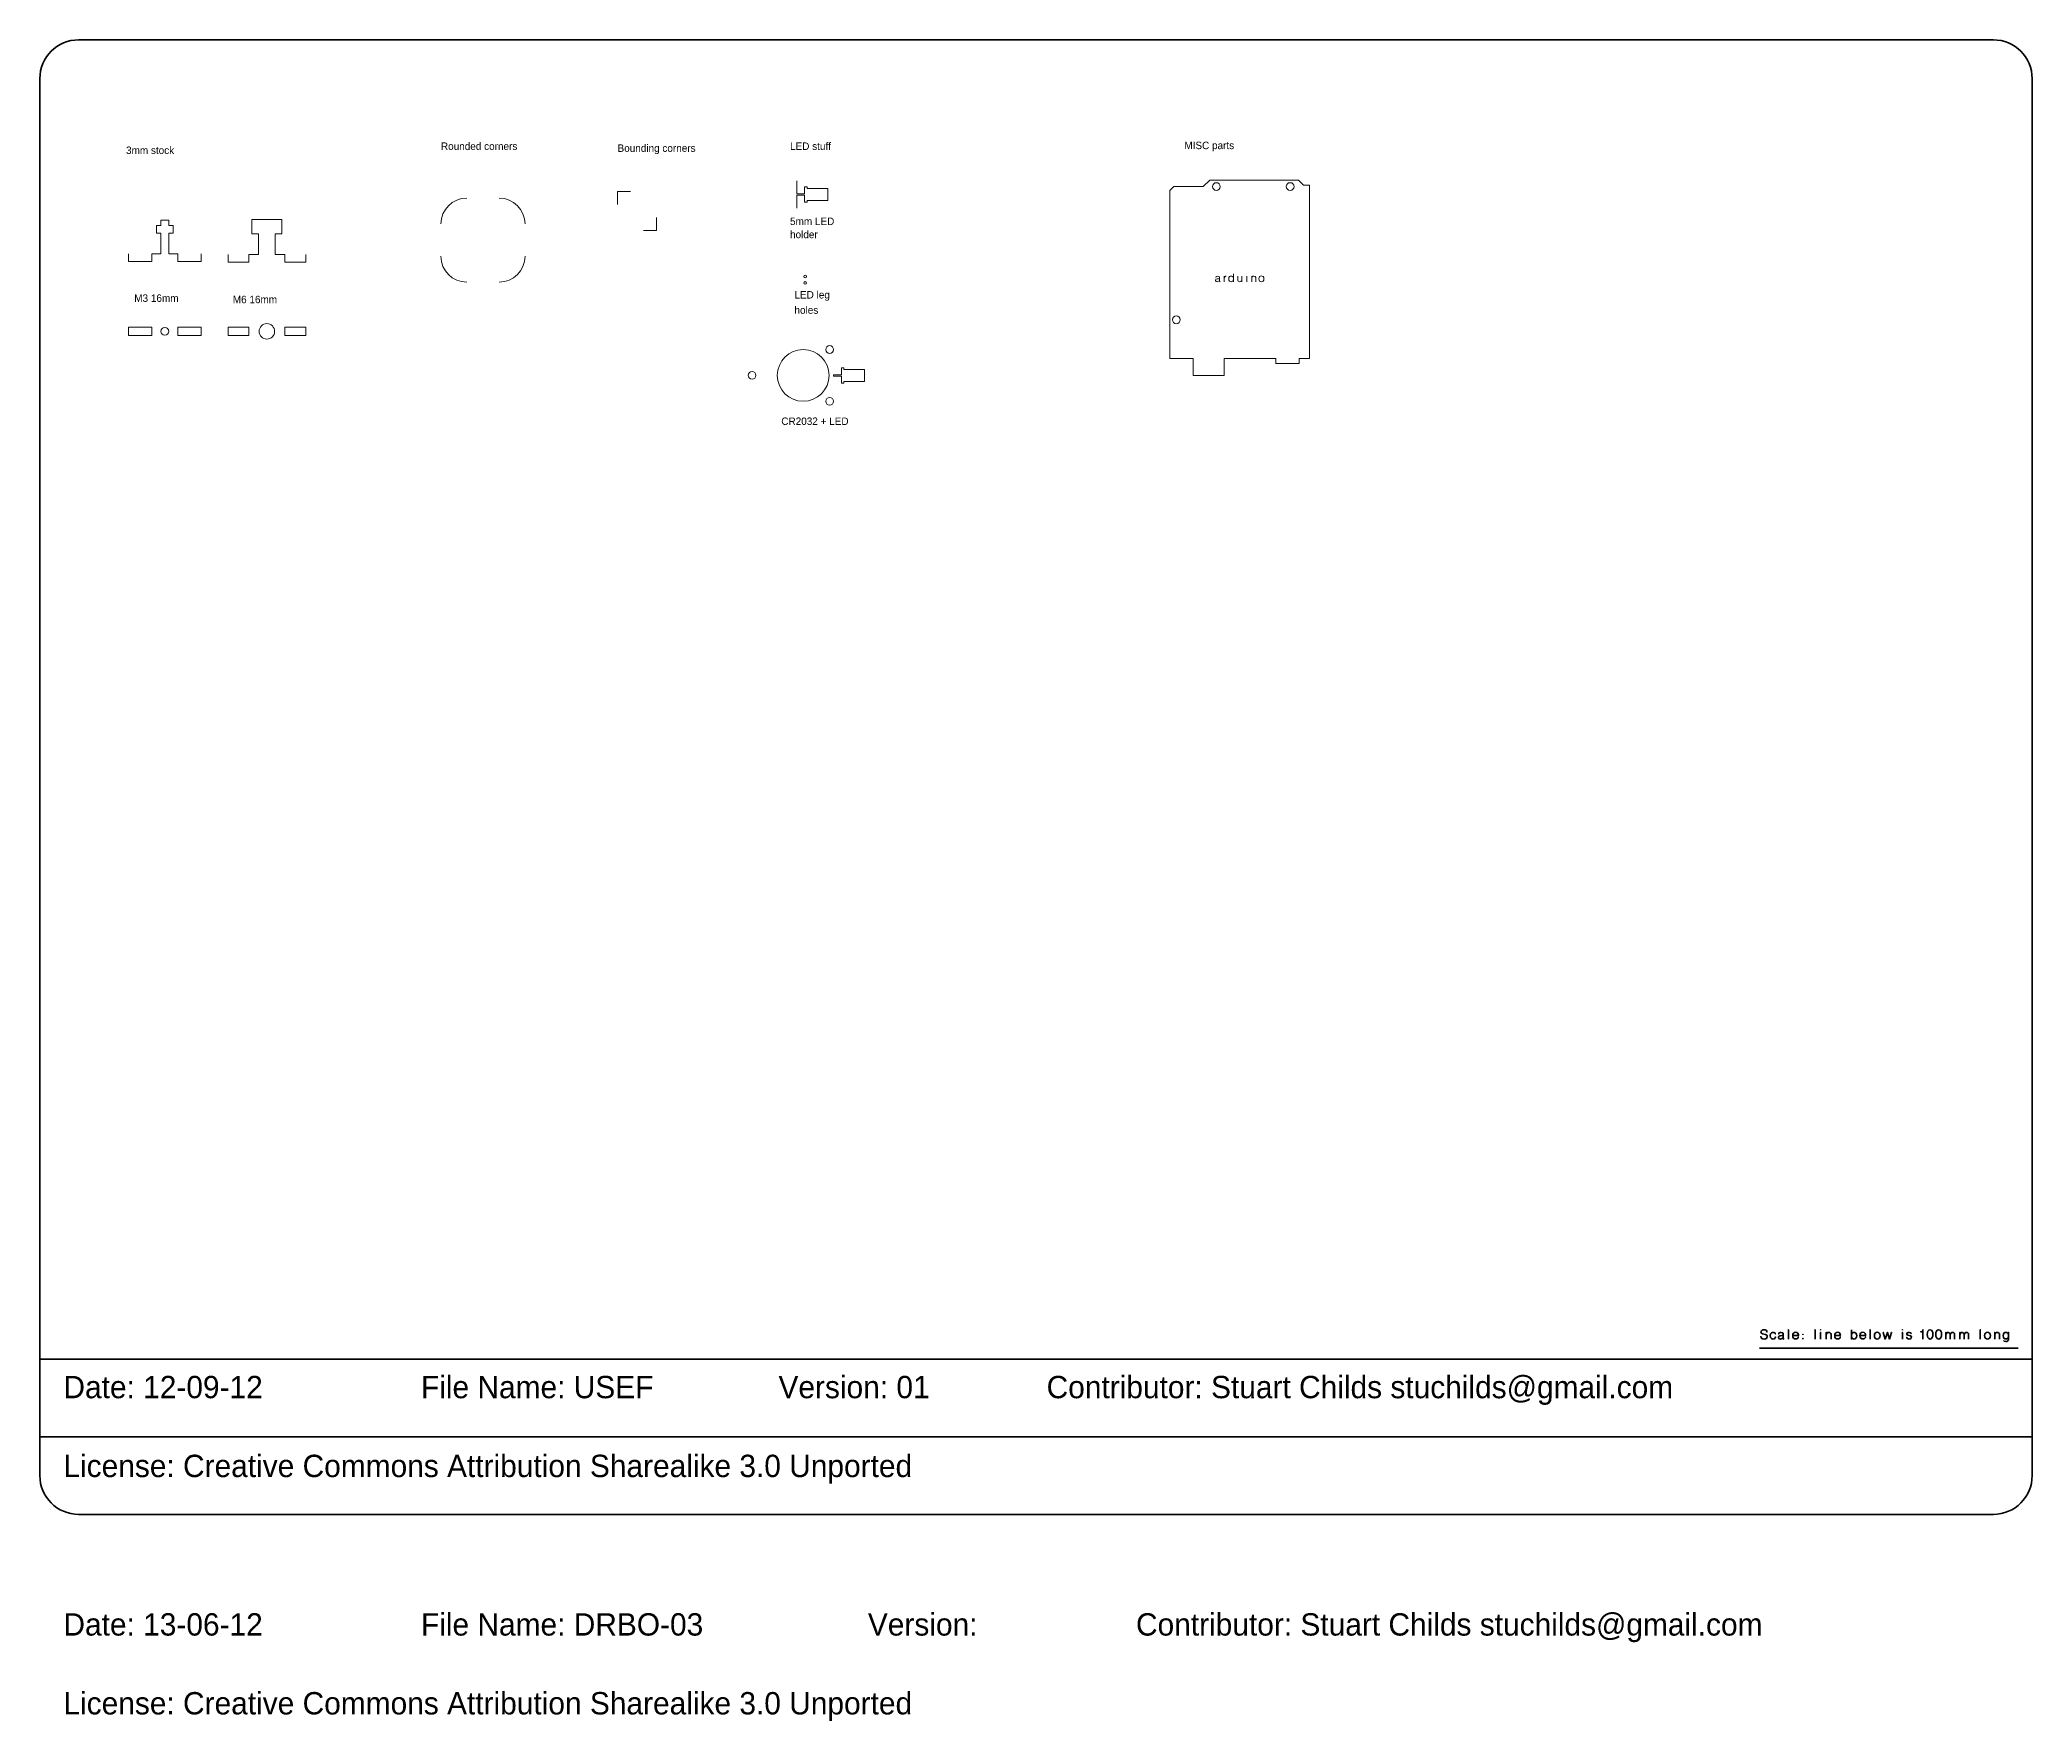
# Model space of a CAD drawing. Header units: inches. Extents: x 15 to 785, y -665 to -15.
import ezdxf

# ---------------------------------------------------------------- set-up
doc = ezdxf.new("R2010")
doc.units = ezdxf.units.IN
doc.header["$MEASUREMENT"] = 0
doc.layers.add('Layer 1', color=7, linetype='Continuous')

# ---------------------------------------------------------------- blocks, each defined once
blk = doc.blocks.new('block 2')
at = {"layer": 'Layer 1', "color": 179, "lineweight": 35, "true_color": 0x231f20}
blk.add_lwpolyline([(785, -555), (15, -555), (15, -525), (785, -525), (785, -555)], dxfattribs=at)
blk.add_open_spline([(785, -570), (785, -578.28), (778.28, -585), (770, -585), (770, -585), (30, -585), (30, -585), (21.72, -585), (15, -578.28), (15, -570), (15, -570), (15, -30), (15, -30), (15, -21.72), (21.72, -15), (30, -15), (30, -15), (770, -15), (770, -15), (778.28, -15), (785, -21.72), (785, -30), (785, -30), (785, -570), (785, -570)], degree=3, knots=[0, 0, 0, 0, 1, 1, 1, 2, 2, 2, 3, 3, 3, 4, 4, 4, 5, 5, 5, 6, 6, 6, 7, 7, 7, 8, 8, 8, 8], dxfattribs=at)
blk = doc.blocks.new('block 3')
at = {"layer": 'Layer 1', "color": 30, "lineweight": 35, "true_color": 0xf58726}
for points, knots in [([(680.11, -516.13), (680.11, -516.92), (680.71, -517.24), (681.42, -517.24), (682.13, -517.24), (682.58, -516.79), (682.6, -516.35), (682.61, -515.92), (682.39, -515.57), (681.95, -515.48), (681.95, -515.48), (680.74, -515.21), (680.74, -515.21), (680.4, -515.14), (680.2, -514.94), (680.2, -514.48), (680.2, -514.01), (680.59, -513.61), (681.3, -513.61), (682.01, -513.61), (682.53, -513.95), (682.51, -514.54), (682.53, -513.95), (682.01, -513.61), (681.3, -513.61), (680.59, -513.61), (680.2, -514.01), (680.2, -514.48), (680.2, -514.94), (680.39, -515.14), (680.74, -515.21), (680.74, -515.21), (681.95, -515.48), (681.95, -515.48), (682.4, -515.57), (682.61, -515.92), (682.6, -516.35), (682.58, -516.79), (682.13, -517.24), (681.42, -517.24), (680.71, -517.24), (680.11, -516.92), (680.11, -516.13)], [0, 0, 0, 0, 1, 1, 1, 2, 2, 2, 3, 3, 3, 4, 4, 4, 5, 5, 5, 6, 6, 6, 7, 7, 7, 8, 8, 8, 9, 9, 9, 10, 10, 10, 11, 11, 11, 12, 12, 12, 13, 13, 13, 14, 14, 14, 14]), ([(684.93, -517.21), (684.51, -517.21), (683.8, -517.14), (683.8, -515.9), (683.8, -514.67), (684.6, -514.65), (684.95, -514.65), (685.3, -514.65), (685.76, -514.92), (685.79, -515.27), (685.76, -514.92), (685.3, -514.65), (684.95, -514.65), (684.6, -514.65), (683.8, -514.67), (683.8, -515.9), (683.8, -517.14), (684.51, -517.21), (684.93, -517.21), (685.35, -517.21), (685.79, -516.82), (685.81, -516.41), (685.79, -516.82), (685.35, -517.21), (684.93, -517.21)], [0, 0, 0, 0, 1, 1, 1, 2, 2, 2, 3, 3, 3, 4, 4, 4, 5, 5, 5, 6, 6, 6, 7, 7, 7, 8, 8, 8, 8]), ([(688.77, -516.56), (688.62, -516.78), (688.11, -517.26), (687.7, -517.24), (687.29, -517.23), (686.97, -517.1), (686.97, -516.64), (686.97, -516.18), (687.24, -515.99), (687.77, -515.94), (688.29, -515.89), (688.52, -515.81), (688.77, -515.74), (688.52, -515.81), (688.29, -515.89), (687.77, -515.94), (687.24, -515.99), (686.97, -516.18), (686.97, -516.64), (686.97, -517.1), (687.29, -517.23), (687.7, -517.24), (688.11, -517.26), (688.62, -516.78), (688.77, -516.56)], [0, 0, 0, 0, 1, 1, 1, 2, 2, 2, 3, 3, 3, 4, 4, 4, 5, 5, 5, 6, 6, 6, 7, 7, 7, 8, 8, 8, 8]), ([(689.12, -517.21), (689.12, -517.21), (688.77, -517.19), (688.77, -516.89), (688.77, -516.89), (688.77, -515.26), (688.77, -515.26), (688.77, -515.06), (688.66, -514.66), (687.99, -514.66), (687.33, -514.66), (687.08, -514.96), (687.08, -515.27), (687.08, -514.96), (687.33, -514.66), (687.99, -514.66), (688.66, -514.66), (688.77, -515.06), (688.77, -515.26), (688.77, -515.26), (688.77, -516.89), (688.77, -516.89), (688.77, -517.19), (689.12, -517.21), (689.12, -517.21)], [0, 0, 0, 0, 1, 1, 1, 2, 2, 2, 3, 3, 3, 4, 4, 4, 5, 5, 5, 6, 6, 6, 7, 7, 7, 8, 8, 8, 8]), ([(690.82, -517.21), (690.82, -517.21), (690.82, -513.65), (690.82, -513.65), (690.82, -513.65), (690.82, -517.21), (690.82, -517.21)], [0, 0, 0, 0, 1, 1, 1, 2, 2, 2, 2]), ([(692.47, -515.86), (692.47, -515.86), (694.68, -515.86), (694.68, -515.86), (694.68, -515.31), (694.46, -514.61), (693.67, -514.61), (692.89, -514.61), (692.46, -515.14), (692.46, -515.96), (692.46, -516.78), (693.02, -517.21), (693.67, -517.19), (694.34, -517.17), (694.62, -516.66), (694.66, -516.47), (694.62, -516.66), (694.34, -517.17), (693.67, -517.19), (693.02, -517.21), (692.46, -516.78), (692.46, -515.96), (692.46, -515.14), (692.89, -514.61), (693.67, -514.61), (694.46, -514.61), (694.68, -515.31), (694.68, -515.86), (694.68, -515.86), (692.47, -515.86), (692.47, -515.86)], [0, 0, 0, 0, 1, 1, 1, 2, 2, 2, 3, 3, 3, 4, 4, 4, 5, 5, 5, 6, 6, 6, 7, 7, 7, 8, 8, 8, 9, 9, 9, 10, 10, 10, 10]), ([(696.43, -515.65), (696.43, -515.65), (696.43, -515.38), (696.43, -515.38), (696.43, -515.38), (696.43, -515.65), (696.43, -515.65)], [0, 0, 0, 0, 1, 1, 1, 2, 2, 2, 2]), ([(701.08, -517.21), (701.08, -517.21), (701.08, -513.65), (701.08, -513.65), (701.08, -513.65), (701.08, -517.21), (701.08, -517.21)], [0, 0, 0, 0, 1, 1, 1, 2, 2, 2, 2]), ([(703.26, -513.73), (703.26, -513.73), (703.26, -513.64), (703.26, -513.64), (703.26, -513.64), (703.26, -513.73), (703.26, -513.73)], [0, 0, 0, 0, 1, 1, 1, 2, 2, 2, 2]), ([(703.26, -517.21), (703.26, -517.21), (703.26, -514.67), (703.26, -514.67), (703.26, -514.67), (703.26, -517.22), (703.26, -517.21)], [0, 0, 0, 0, 1, 1, 1, 2, 2, 2, 2]), ([(707.26, -517.21), (707.26, -517.21), (707.26, -515.56), (707.26, -515.33), (707.26, -515.11), (707.03, -514.68), (706.4, -514.68), (705.77, -514.67), (705.44, -515.16), (705.44, -515.62), (705.44, -515.16), (705.77, -514.67), (706.4, -514.68), (707.03, -514.68), (707.26, -515.11), (707.26, -515.33), (707.26, -515.56), (707.26, -517.21), (707.26, -517.21)], [0, 0, 0, 0, 1, 1, 1, 2, 2, 2, 3, 3, 3, 4, 4, 4, 5, 5, 5, 6, 6, 6, 6]), ([(705.44, -517.21), (705.44, -517.21), (705.44, -514.68), (705.44, -514.68), (705.44, -514.68), (705.44, -517.21), (705.44, -517.21)], [0, 0, 0, 0, 1, 1, 1, 2, 2, 2, 2]), ([(708.69, -515.86), (708.69, -515.86), (710.9, -515.86), (710.9, -515.86), (710.9, -515.31), (710.68, -514.61), (709.89, -514.61), (709.11, -514.61), (708.68, -515.14), (708.68, -515.96), (708.68, -516.78), (709.24, -517.21), (709.89, -517.19), (710.56, -517.17), (710.84, -516.66), (710.88, -516.47), (710.84, -516.66), (710.56, -517.17), (709.89, -517.19), (709.24, -517.21), (708.68, -516.78), (708.68, -515.96), (708.68, -515.14), (709.11, -514.61), (709.89, -514.61), (710.68, -514.61), (710.9, -515.31), (710.9, -515.86), (710.9, -515.86), (708.69, -515.86), (708.69, -515.86)], [0, 0, 0, 0, 1, 1, 1, 2, 2, 2, 3, 3, 3, 4, 4, 4, 5, 5, 5, 6, 6, 6, 7, 7, 7, 8, 8, 8, 9, 9, 9, 10, 10, 10, 10]), ([(715.12, -513.63), (715.12, -513.63), (715.12, -517.21), (715.12, -517.21), (715.12, -517.21), (715.12, -513.63), (715.12, -513.63)], [0, 0, 0, 0, 1, 1, 1, 2, 2, 2, 2]), ([(716.17, -514.66), (716.74, -514.66), (717.21, -514.94), (717.21, -515.94), (717.21, -516.92), (716.74, -517.21), (716.17, -517.21), (715.59, -517.21), (715.12, -516.92), (715.12, -515.94), (715.12, -514.94), (715.59, -514.66), (716.17, -514.66)], [0, 0, 0, 0, 1, 1, 1, 2, 2, 2, 3, 3, 3, 4, 4, 4, 4]), ([(716.17, -514.66), (716.74, -514.66), (717.21, -514.94), (717.21, -515.94), (717.21, -516.92), (716.74, -517.21), (716.17, -517.21), (715.59, -517.21), (715.12, -516.92), (715.12, -515.94), (715.12, -514.94), (715.59, -514.66), (716.17, -514.66)], [0, 0, 0, 0, 1, 1, 1, 2, 2, 2, 3, 3, 3, 4, 4, 4, 4]), ([(720.62, -515.86), (720.62, -515.31), (720.4, -514.61), (719.62, -514.61), (718.84, -514.61), (718.41, -515.14), (718.41, -515.96), (718.41, -516.78), (718.96, -517.21), (719.62, -517.19), (720.28, -517.17), (720.57, -516.66), (720.6, -516.47), (720.57, -516.66), (720.28, -517.17), (719.62, -517.19), (718.96, -517.21), (718.41, -516.78), (718.41, -515.96), (718.41, -515.14), (718.84, -514.61), (719.62, -514.61), (720.4, -514.61), (720.62, -515.31), (720.62, -515.86), (720.62, -515.86), (718.41, -515.86), (718.41, -515.86), (718.41, -515.86), (720.62, -515.86), (720.62, -515.86)], [0, 0, 0, 0, 1, 1, 1, 2, 2, 2, 3, 3, 3, 4, 4, 4, 5, 5, 5, 6, 6, 6, 7, 7, 7, 8, 8, 8, 9, 9, 9, 10, 10, 10, 10]), ([(722.37, -517.21), (722.37, -517.21), (722.37, -513.65), (722.37, -513.65), (722.37, -513.65), (722.37, -517.21), (722.37, -517.21)], [0, 0, 0, 0, 1, 1, 1, 2, 2, 2, 2]), ([(724.02, -515.92), (724.02, -514.92), (724.53, -514.63), (725.14, -514.63), (725.76, -514.63), (726.26, -514.92), (726.26, -515.92), (726.26, -516.92), (725.76, -517.21), (725.14, -517.21), (724.53, -517.21), (724.02, -516.92), (724.02, -515.92)], [0, 0, 0, 0, 1, 1, 1, 2, 2, 2, 3, 3, 3, 4, 4, 4, 4]), ([(724.02, -515.92), (724.02, -514.92), (724.53, -514.63), (725.14, -514.63), (725.76, -514.63), (726.26, -514.92), (726.26, -515.92), (726.26, -516.92), (725.76, -517.21), (725.14, -517.21), (724.53, -517.21), (724.02, -516.92), (724.02, -515.92)], [0, 0, 0, 0, 1, 1, 1, 2, 2, 2, 3, 3, 3, 4, 4, 4, 4]), ([(728.17, -517.21), (728.17, -517.21), (729.04, -514.68), (729.04, -514.68), (729.04, -514.68), (729.92, -517.21), (729.92, -517.21), (729.92, -517.21), (730.65, -514.68), (730.65, -514.68), (730.65, -514.68), (729.92, -517.21), (729.92, -517.21), (729.92, -517.21), (729.04, -514.68), (729.04, -514.68), (729.04, -514.68), (728.17, -517.21), (728.17, -517.21), (728.17, -517.21), (727.44, -514.68), (727.44, -514.68), (727.44, -514.68), (728.17, -517.21), (728.17, -517.21)], [0, 0, 0, 0, 1, 1, 1, 2, 2, 2, 3, 3, 3, 4, 4, 4, 5, 5, 5, 6, 6, 6, 7, 7, 7, 8, 8, 8, 8]), ([(734.88, -513.73), (734.88, -513.73), (734.88, -513.64), (734.88, -513.64), (734.88, -513.64), (734.88, -513.73), (734.88, -513.73)], [0, 0, 0, 0, 1, 1, 1, 2, 2, 2, 2]), ([(734.88, -517.21), (734.88, -517.21), (734.88, -514.67), (734.88, -514.67), (734.88, -514.67), (734.88, -517.22), (734.88, -517.21)], [0, 0, 0, 0, 1, 1, 1, 2, 2, 2, 2]), ([(737.47, -514.64), (736.84, -514.62), (736.56, -514.82), (736.56, -515.2), (736.56, -515.59), (736.88, -515.7), (737, -515.74), (737, -515.74), (737.93, -516.02), (737.93, -516.02), (738.05, -516.04), (738.35, -516.18), (738.35, -516.54), (738.35, -516.91), (737.96, -517.21), (737.47, -517.21), (736.97, -517.21), (736.52, -516.95), (736.52, -516.56), (736.52, -516.95), (736.97, -517.21), (737.47, -517.21), (737.96, -517.21), (738.35, -516.91), (738.35, -516.54), (738.35, -516.18), (738.05, -516.04), (737.93, -516.02), (737.93, -516.02), (737, -515.74), (737, -515.74), (736.88, -515.7), (736.56, -515.59), (736.56, -515.2), (736.56, -514.82), (736.84, -514.62), (737.47, -514.64), (738.09, -514.66), (738.25, -515.01), (738.24, -515.13), (738.25, -515.01), (738.09, -514.66), (737.47, -514.64)], [0, 0, 0, 0, 1, 1, 1, 2, 2, 2, 3, 3, 3, 4, 4, 4, 5, 5, 5, 6, 6, 6, 7, 7, 7, 8, 8, 8, 9, 9, 9, 10, 10, 10, 11, 11, 11, 12, 12, 12, 13, 13, 13, 14, 14, 14, 14]), ([(742.81, -517.21), (742.81, -517.21), (742.81, -513.65), (742.81, -513.65), (742.81, -514.26), (742.22, -514.4), (741.97, -514.42), (742.22, -514.4), (742.81, -514.26), (742.81, -513.65), (742.81, -513.65), (742.81, -517.21), (742.81, -517.21)], [0, 0, 0, 0, 1, 1, 1, 2, 2, 2, 3, 3, 3, 4, 4, 4, 4]), ([(744.47, -515.43), (744.47, -514.45), (744.68, -513.65), (745.55, -513.65), (746.42, -513.65), (746.62, -514.45), (746.62, -515.43), (746.62, -516.42), (746.42, -517.21), (745.55, -517.21), (744.68, -517.21), (744.47, -516.42), (744.47, -515.43)], [0, 0, 0, 0, 1, 1, 1, 2, 2, 2, 3, 3, 3, 4, 4, 4, 4]), ([(744.47, -515.43), (744.47, -514.45), (744.68, -513.65), (745.55, -513.65), (746.42, -513.65), (746.62, -514.45), (746.62, -515.43), (746.62, -516.42), (746.42, -517.21), (745.55, -517.21), (744.68, -517.21), (744.47, -516.42), (744.47, -515.43)], [0, 0, 0, 0, 1, 1, 1, 2, 2, 2, 3, 3, 3, 4, 4, 4, 4]), ([(747.79, -515.43), (747.79, -514.45), (748, -513.65), (748.87, -513.65), (749.74, -513.65), (749.95, -514.45), (749.95, -515.43), (749.95, -516.42), (749.74, -517.21), (748.87, -517.21), (748, -517.21), (747.79, -516.42), (747.79, -515.43)], [0, 0, 0, 0, 1, 1, 1, 2, 2, 2, 3, 3, 3, 4, 4, 4, 4]), ([(747.79, -515.43), (747.79, -514.45), (748, -513.65), (748.87, -513.65), (749.74, -513.65), (749.95, -514.45), (749.95, -515.43), (749.95, -516.42), (749.74, -517.21), (748.87, -517.21), (748, -517.21), (747.79, -516.42), (747.79, -515.43)], [0, 0, 0, 0, 1, 1, 1, 2, 2, 2, 3, 3, 3, 4, 4, 4, 4]), ([(753.34, -517.21), (753.34, -517.21), (753.34, -515.56), (753.34, -515.33), (753.34, -515.11), (753.19, -514.68), (752.56, -514.68), (751.93, -514.67), (751.65, -515.16), (751.65, -515.62), (751.65, -515.16), (751.93, -514.67), (752.56, -514.68), (753.19, -514.68), (753.34, -515.11), (753.34, -515.33), (753.34, -515.56), (753.34, -517.21), (753.34, -517.21)], [0, 0, 0, 0, 1, 1, 1, 2, 2, 2, 3, 3, 3, 4, 4, 4, 5, 5, 5, 6, 6, 6, 6]), ([(751.65, -517.21), (751.65, -517.21), (751.65, -514.68), (751.65, -514.68), (751.65, -514.68), (751.65, -517.21), (751.65, -517.21)], [0, 0, 0, 0, 1, 1, 1, 2, 2, 2, 2]), ([(755.04, -517.21), (755.04, -517.21), (755.04, -515.56), (755.04, -515.33), (755.04, -515.11), (754.82, -514.68), (754.19, -514.68), (753.56, -514.67), (753.34, -515.16), (753.34, -515.62), (753.34, -515.16), (753.56, -514.67), (754.19, -514.68), (754.82, -514.68), (755.04, -515.11), (755.04, -515.33), (755.04, -515.56), (755.04, -517.21), (755.04, -517.21)], [0, 0, 0, 0, 1, 1, 1, 2, 2, 2, 3, 3, 3, 4, 4, 4, 5, 5, 5, 6, 6, 6, 6]), ([(758.76, -517.21), (758.76, -517.21), (758.76, -515.56), (758.76, -515.33), (758.76, -515.11), (758.61, -514.68), (757.98, -514.68), (757.36, -514.67), (757.07, -515.16), (757.07, -515.62), (757.07, -515.16), (757.36, -514.67), (757.98, -514.68), (758.61, -514.68), (758.76, -515.11), (758.76, -515.33), (758.76, -515.56), (758.76, -517.21), (758.76, -517.21)], [0, 0, 0, 0, 1, 1, 1, 2, 2, 2, 3, 3, 3, 4, 4, 4, 5, 5, 5, 6, 6, 6, 6]), ([(757.07, -517.21), (757.07, -517.21), (757.07, -514.68), (757.07, -514.68), (757.07, -514.68), (757.07, -517.21), (757.07, -517.21)], [0, 0, 0, 0, 1, 1, 1, 2, 2, 2, 2]), ([(760.46, -517.21), (760.46, -517.21), (760.46, -515.56), (760.46, -515.33), (760.46, -515.11), (760.24, -514.68), (759.61, -514.68), (758.99, -514.67), (758.76, -515.16), (758.76, -515.62), (758.76, -515.16), (758.99, -514.67), (759.61, -514.68), (760.24, -514.68), (760.46, -515.11), (760.46, -515.33), (760.46, -515.56), (760.46, -517.21), (760.46, -517.21)], [0, 0, 0, 0, 1, 1, 1, 2, 2, 2, 3, 3, 3, 4, 4, 4, 5, 5, 5, 6, 6, 6, 6]), ([(764.97, -517.21), (764.97, -517.21), (764.97, -513.65), (764.97, -513.65), (764.97, -513.65), (764.97, -517.21), (764.97, -517.21)], [0, 0, 0, 0, 1, 1, 1, 2, 2, 2, 2]), ([(766.61, -515.92), (766.61, -514.92), (767.12, -514.63), (767.73, -514.63), (768.35, -514.63), (768.85, -514.92), (768.85, -515.92), (768.85, -516.92), (768.35, -517.21), (767.73, -517.21), (767.12, -517.21), (766.61, -516.92), (766.61, -515.92)], [0, 0, 0, 0, 1, 1, 1, 2, 2, 2, 3, 3, 3, 4, 4, 4, 4]), ([(766.61, -515.92), (766.61, -514.92), (767.12, -514.63), (767.73, -514.63), (768.35, -514.63), (768.85, -514.92), (768.85, -515.92), (768.85, -516.92), (768.35, -517.21), (767.73, -517.21), (767.12, -517.21), (766.61, -516.92), (766.61, -515.92)], [0, 0, 0, 0, 1, 1, 1, 2, 2, 2, 3, 3, 3, 4, 4, 4, 4]), ([(772.38, -517.21), (772.38, -517.21), (772.38, -515.56), (772.38, -515.33), (772.38, -515.11), (772.15, -514.68), (771.52, -514.68), (770.89, -514.67), (770.56, -515.16), (770.56, -515.62), (770.56, -515.16), (770.89, -514.67), (771.52, -514.68), (772.15, -514.68), (772.38, -515.11), (772.38, -515.33), (772.38, -515.56), (772.38, -517.21), (772.38, -517.21)], [0, 0, 0, 0, 1, 1, 1, 2, 2, 2, 3, 3, 3, 4, 4, 4, 5, 5, 5, 6, 6, 6, 6]), ([(770.56, -517.21), (770.56, -517.21), (770.56, -514.68), (770.56, -514.68), (770.56, -514.68), (770.56, -517.21), (770.56, -517.21)], [0, 0, 0, 0, 1, 1, 1, 2, 2, 2, 2]), ([(774.85, -514.65), (775.42, -514.65), (775.9, -514.94), (775.9, -515.93), (775.9, -516.91), (775.42, -517.2), (774.85, -517.2), (774.28, -517.2), (773.81, -516.91), (773.81, -515.93), (773.81, -514.94), (774.28, -514.65), (774.85, -514.65)], [0, 0, 0, 0, 1, 1, 1, 2, 2, 2, 3, 3, 3, 4, 4, 4, 4]), ([(774.85, -514.65), (775.42, -514.65), (775.9, -514.94), (775.9, -515.93), (775.9, -516.91), (775.42, -517.2), (774.85, -517.2), (774.28, -517.2), (773.81, -516.91), (773.81, -515.93), (773.81, -514.94), (774.28, -514.65), (774.85, -514.65)], [0, 0, 0, 0, 1, 1, 1, 2, 2, 2, 3, 3, 3, 4, 4, 4, 4]), ([(773.95, -517.73), (774.01, -518.02), (774.37, -518.19), (774.86, -518.21), (775.37, -518.22), (775.9, -517.85), (775.9, -517.39), (775.9, -516.93), (775.9, -514.69), (775.9, -514.69), (775.9, -514.69), (775.9, -516.93), (775.9, -517.39), (775.9, -517.85), (775.37, -518.22), (774.86, -518.21), (774.37, -518.19), (774.01, -518.02), (773.95, -517.73)], [0, 0, 0, 0, 1, 1, 1, 2, 2, 2, 3, 3, 3, 4, 4, 4, 5, 5, 5, 6, 6, 6, 6]), ([(696.43, -517.21), (696.43, -517.21), (696.43, -516.94), (696.43, -516.94), (696.43, -516.94), (696.43, -517.21), (696.43, -517.21)], [0, 0, 0, 0, 1, 1, 1, 2, 2, 2, 2])]:
    blk.add_open_spline(points, degree=3, knots=knots, dxfattribs=at)
blk = doc.blocks.new('block 4')
at = {"layer": 'Layer 1', "color": 179, "lineweight": 9, "true_color": 0x231f20}
blk.add_lwpolyline([(238.27, -78.68), (238.27, -73.68), (243.27, -73.68)], dxfattribs=at)
blk = doc.blocks.new('block 5')
at = {"layer": 'Layer 1', "color": 179, "lineweight": 9, "true_color": 0x231f20}
blk.add_lwpolyline([(253.27, -83.68), (253.27, -88.68), (248.27, -88.68)], dxfattribs=at)
blk = doc.blocks.new('block 6')
at = {"layer": 'Layer 1', "color": 179, "lineweight": 9, "true_color": 0x231f20}
for points in [[(58.31, -129.29), (49.31, -129.29), (49.31, -126.09), (58.31, -126.09), (58.31, -129.29)], [(77.31, -129.29), (68.31, -129.29), (68.31, -126.09), (77.31, -126.09), (77.31, -129.29)]]:
    blk.add_lwpolyline(points, dxfattribs=at)
blk.add_open_spline([(61.81, -127.69), (61.81, -128.52), (62.48, -129.19), (63.31, -129.19), (64.14, -129.19), (64.81, -128.52), (64.81, -127.69), (64.81, -126.86), (64.14, -126.19), (63.31, -126.19), (62.48, -126.19), (61.81, -126.86), (61.81, -127.69)], degree=3, knots=[0, 0, 0, 0, 1, 1, 1, 2, 2, 2, 3, 3, 3, 4, 4, 4, 4], dxfattribs=at)
blk = doc.blocks.new('block 8')
at = {"layer": 'Layer 1', "color": 179, "lineweight": 9, "true_color": 0x231f20}
blk.add_lwpolyline([(501.73, -138.22), (501.73, -140.06), (492.73, -140.06), (492.73, -138.22), (472.73, -138.22), (472.73, -144.72), (460.73, -144.72), (460.73, -138.22), (451.73, -138.22), (451.73, -73.22), (453.23, -71.72), (464.66, -71.72), (467.15, -69.22), (501.4, -69.22), (503.33, -71.22), (505.73, -71.22), (505.73, -138.22), (501.73, -138.22)], dxfattribs=at)
for points in [[(471.23, -71.72), (471.23, -72.55), (470.56, -73.22), (469.73, -73.22), (468.9, -73.22), (468.23, -72.55), (468.23, -71.72), (468.23, -70.89), (468.9, -70.22), (469.73, -70.22), (470.56, -70.22), (471.23, -70.89), (471.23, -71.72)], [(499.73, -71.72), (499.73, -72.55), (499.06, -73.22), (498.23, -73.22), (497.4, -73.22), (496.73, -72.55), (496.73, -71.72), (496.73, -70.89), (497.4, -70.22), (498.23, -70.22), (499.06, -70.22), (499.73, -70.89), (499.73, -71.72)], [(455.73, -123.22), (455.73, -124.05), (455.06, -124.72), (454.23, -124.72), (453.4, -124.72), (452.73, -124.05), (452.73, -123.22), (452.73, -122.39), (453.4, -121.72), (454.23, -121.72), (455.06, -121.72), (455.73, -122.39), (455.73, -123.22)]]:
    blk.add_open_spline(points, degree=3, knots=[0, 0, 0, 0, 1, 1, 1, 2, 2, 2, 3, 3, 3, 4, 4, 4, 4], dxfattribs=at)
blk = doc.blocks.new('block 9')
at = {"layer": 'Layer 1', "color": 179, "lineweight": 9, "true_color": 0x231f20}
for points, knots in [([(470.02, -108.51), (469.67, -108.5), (469.39, -108.39), (469.39, -108), (469.39, -107.61), (469.63, -107.44), (470.07, -107.4), (470.52, -107.36), (470.72, -107.29), (470.93, -107.23), (470.72, -107.29), (470.52, -107.36), (470.07, -107.4), (469.63, -107.44), (469.39, -107.61), (469.39, -108), (469.39, -108.39), (469.67, -108.5), (470.02, -108.51), (470.37, -108.53), (470.8, -108.12), (470.93, -107.93), (470.8, -108.12), (470.37, -108.53), (470.02, -108.51)], [0, 0, 0, 0, 1, 1, 1, 2, 2, 2, 3, 3, 3, 4, 4, 4, 5, 5, 5, 6, 6, 6, 7, 7, 7, 8, 8, 8, 8]), ([(470.93, -108.21), (470.93, -108.21), (470.93, -106.82), (470.93, -106.82), (470.93, -106.64), (470.84, -106.3), (470.27, -106.3), (469.7, -106.3), (469.49, -106.56), (469.49, -106.83), (469.49, -106.56), (469.7, -106.3), (470.27, -106.3), (470.84, -106.3), (470.93, -106.64), (470.93, -106.82), (470.93, -106.82), (470.93, -108.21), (470.93, -108.21), (470.93, -108.47), (471.23, -108.49), (471.23, -108.49), (471.23, -108.49), (470.93, -108.47), (470.93, -108.21)], [0, 0, 0, 0, 1, 1, 1, 2, 2, 2, 3, 3, 3, 4, 4, 4, 5, 5, 5, 6, 6, 6, 7, 7, 7, 8, 8, 8, 8]), ([(473.53, -106.32), (473.14, -106.31), (472.69, -106.89), (472.7, -107.38), (472.69, -106.89), (473.14, -106.31), (473.53, -106.32)], [0, 0, 0, 0, 1, 1, 1, 2, 2, 2, 2]), ([(472.7, -106.32), (472.7, -106.32), (472.7, -108.49), (472.7, -108.49), (472.7, -108.49), (472.7, -106.32), (472.7, -106.32)], [0, 0, 0, 0, 1, 1, 1, 2, 2, 2, 2]), ([(475.4, -106.3), (475.89, -106.3), (476.3, -106.55), (476.3, -107.4), (476.3, -108.24), (475.89, -108.49), (475.4, -108.49), (474.91, -108.49), (474.51, -108.24), (474.51, -107.4), (474.51, -106.55), (474.91, -106.3), (475.4, -106.3)], [0, 0, 0, 0, 1, 1, 1, 2, 2, 2, 3, 3, 3, 4, 4, 4, 4]), ([(475.4, -106.3), (475.89, -106.3), (476.3, -106.55), (476.3, -107.4), (476.3, -108.24), (475.89, -108.49), (475.4, -108.49), (474.91, -108.49), (474.51, -108.24), (474.51, -107.4), (474.51, -106.55), (474.91, -106.3), (475.4, -106.3)], [0, 0, 0, 0, 1, 1, 1, 2, 2, 2, 3, 3, 3, 4, 4, 4, 4]), ([(476.3, -105.43), (476.3, -105.43), (476.3, -108.49), (476.3, -108.49), (476.3, -108.49), (476.3, -105.43), (476.3, -105.43)], [0, 0, 0, 0, 1, 1, 1, 2, 2, 2, 2]), ([(478, -106.31), (478, -106.31), (478, -107.73), (478, -107.92), (478, -108.12), (478.19, -108.48), (478.73, -108.49), (479.27, -108.49), (479.56, -108.07), (479.56, -107.68), (479.56, -108.07), (479.27, -108.49), (478.73, -108.49), (478.19, -108.48), (478, -108.12), (478, -107.92), (478, -107.73), (478, -106.31), (478, -106.31)], [0, 0, 0, 0, 1, 1, 1, 2, 2, 2, 3, 3, 3, 4, 4, 4, 5, 5, 5, 6, 6, 6, 6]), ([(479.56, -106.31), (479.56, -106.31), (479.56, -108.49), (479.56, -108.49), (479.56, -108.49), (479.56, -106.31), (479.56, -106.31)], [0, 0, 0, 0, 1, 1, 1, 2, 2, 2, 2]), ([(481.5, -105.51), (481.5, -105.51), (481.5, -105.43), (481.5, -105.43), (481.5, -105.43), (481.5, -105.51), (481.5, -105.51)], [0, 0, 0, 0, 1, 1, 1, 2, 2, 2, 2]), ([(481.5, -108.49), (481.5, -108.49), (481.5, -106.31), (481.5, -106.31), (481.5, -106.31), (481.5, -108.49), (481.5, -108.49)], [0, 0, 0, 0, 1, 1, 1, 2, 2, 2, 2]), ([(484.92, -108.49), (484.92, -108.49), (484.92, -107.08), (484.92, -106.88), (484.92, -106.69), (484.73, -106.32), (484.19, -106.32), (483.65, -106.31), (483.36, -106.73), (483.36, -107.12), (483.36, -106.73), (483.65, -106.31), (484.19, -106.32), (484.73, -106.32), (484.92, -106.69), (484.92, -106.88), (484.92, -107.08), (484.92, -108.49), (484.92, -108.49)], [0, 0, 0, 0, 1, 1, 1, 2, 2, 2, 3, 3, 3, 4, 4, 4, 5, 5, 5, 6, 6, 6, 6]), ([(483.36, -108.49), (483.36, -108.49), (483.36, -106.32), (483.36, -106.32), (483.36, -106.32), (483.36, -108.49), (483.36, -108.49)], [0, 0, 0, 0, 1, 1, 1, 2, 2, 2, 2]), ([(486.14, -107.38), (486.14, -106.53), (486.58, -106.28), (487.1, -106.28), (487.63, -106.28), (488.07, -106.53), (488.07, -107.38), (488.07, -108.24), (487.63, -108.49), (487.1, -108.49), (486.58, -108.49), (486.14, -108.24), (486.14, -107.38)], [0, 0, 0, 0, 1, 1, 1, 2, 2, 2, 3, 3, 3, 4, 4, 4, 4]), ([(486.14, -107.38), (486.14, -106.53), (486.58, -106.28), (487.1, -106.28), (487.63, -106.28), (488.07, -106.53), (488.07, -107.38), (488.07, -108.24), (487.63, -108.49), (487.1, -108.49), (486.58, -108.49), (486.14, -108.24), (486.14, -107.38)], [0, 0, 0, 0, 1, 1, 1, 2, 2, 2, 3, 3, 3, 4, 4, 4, 4])]:
    blk.add_open_spline(points, degree=3, knots=knots, dxfattribs=at)
blk = doc.blocks.new('block 7')
at = {"layer": 'Layer 1'}
for name in ['block 8', 'block 9']:
    blk.add_blockref(name, (0, 0), dxfattribs=at)
blk = doc.blocks.new('block 10')
at = {"layer": 'Layer 1', "color": 179, "lineweight": 9, "true_color": 0x231f20}
for points in [[(311.27, -106.47), (311.27, -106.75), (311.05, -106.97), (310.77, -106.97), (310.5, -106.97), (310.27, -106.75), (310.27, -106.47), (310.27, -106.2), (310.5, -105.97), (310.77, -105.97), (311.05, -105.97), (311.27, -106.2), (311.27, -106.47)], [(311.27, -108.97), (311.27, -109.25), (311.05, -109.47), (310.77, -109.47), (310.5, -109.47), (310.27, -109.25), (310.27, -108.97), (310.27, -108.7), (310.5, -108.47), (310.77, -108.47), (311.05, -108.47), (311.27, -108.7), (311.27, -108.97)]]:
    blk.add_open_spline(points, degree=3, knots=[0, 0, 0, 0, 1, 1, 1, 2, 2, 2, 3, 3, 3, 4, 4, 4, 4], dxfattribs=at)

msp = doc.modelspace()

# ---------------------------------------------------------------- linework, layer by layer
at = {"layer": 'Layer 1', "color": 179, "lineweight": 9, "true_color": 0x231f20}
for points in [[(307.58, -69.56), (307.58, -74.56), (307.56, -74.56), (310.58, -74.56), (310.58, -71.86), (311.58, -71.86), (311.58, -72.49), (319.58, -72.49), (319.58, -77.12), (311.58, -77.12), (311.58, -77.76), (310.58, -77.76), (310.58, -75.06), (307.57, -75.06), (307.58, -75.06), (307.58, -80.06)], [(87.74, -97.96), (87.74, -100.96), (95.74, -100.96), (95.74, -97.96), (99.49, -97.96), (99.49, -89.96), (96.99, -89.96), (96.99, -84.46), (99.49, -84.46), (105.99, -84.46), (108.49, -84.46), (108.49, -89.96), (105.99, -89.96), (105.99, -97.96), (109.74, -97.96), (109.74, -100.96), (117.74, -100.96), (117.74, -97.96)], [(49.31, -97.71), (49.31, -100.71), (58.31, -100.71), (58.31, -97.71), (61.71, -97.71), (61.71, -89.71), (60.11, -89.71), (60.11, -86.71), (61.71, -86.71), (61.71, -84.71), (64.91, -84.71), (64.91, -86.71), (66.51, -86.71), (66.51, -89.71), (64.91, -89.71), (64.91, -97.71), (68.31, -97.71), (68.31, -100.71), (77.31, -100.71), (77.31, -97.71)], [(87.74, -126.11), (95.74, -126.11), (95.74, -129.28), (87.74, -129.28), (87.74, -126.11)], [(109.74, -126.11), (117.74, -126.11), (117.74, -129.28), (109.74, -129.28), (109.74, -126.11)], [(321.78, -144.47), (321.76, -144.47), (324.78, -144.47), (324.78, -141.77), (325.78, -141.77), (325.78, -142.41), (333.78, -142.41), (333.78, -147.04), (325.78, -147.04), (325.78, -147.67), (324.78, -147.67), (324.78, -144.97), (321.77, -144.97), (321.78, -144.97), (321.78, -144.47)]]:
    msp.add_lwpolyline(points, dxfattribs=at)
at = {"layer": 'Layer 1', "color": 30, "lineweight": 35, "true_color": 0xf58726}
msp.add_lwpolyline([(679.57, -520.74), (779.57, -520.74)], dxfattribs=at)
at = {"layer": 'Layer 1', "color": 179, "lineweight": 9, "true_color": 0x231f20}
for points, knots in [([(180.01, -76.18), (180.01, -76.18), (180.01, -76.18), (180.01, -76.18), (174.49, -76.18), (170.01, -80.66), (170.01, -86.18)], [0, 0, 0, 0, 1, 1, 1, 2, 2, 2, 2]), ([(170.01, -98.68), (170.01, -104.2), (174.49, -108.68), (180.01, -108.68), (180.01, -108.68), (180.01, -108.68), (180.01, -108.68)], [0, 0, 0, 0, 1, 1, 1, 2, 2, 2, 2]), ([(102.74, -124.69), (104.39, -124.69), (105.74, -126.04), (105.74, -127.69), (105.74, -129.35), (104.39, -130.69), (102.74, -130.69), (101.08, -130.69), (99.74, -129.35), (99.74, -127.69), (99.74, -126.04), (101.08, -124.69), (102.74, -124.69)], [0, 0, 0, 0, 1, 1, 1, 2, 2, 2, 3, 3, 3, 4, 4, 4, 4]), ([(320.02, -144.72), (320.02, -150.24), (315.55, -154.72), (310.02, -154.72), (304.5, -154.72), (300.02, -150.24), (300.02, -144.72), (300.02, -139.2), (304.5, -134.72), (310.02, -134.72), (315.55, -134.72), (320.02, -139.2), (320.02, -144.72)], [0, 0, 0, 0, 1, 1, 1, 2, 2, 2, 3, 3, 3, 4, 4, 4, 4]), ([(321.77, -134.72), (321.77, -135.55), (321.1, -136.22), (320.27, -136.22), (319.44, -136.22), (318.77, -135.55), (318.77, -134.72), (318.77, -133.89), (319.44, -133.22), (320.27, -133.22), (321.1, -133.22), (321.77, -133.89), (321.77, -134.72)], [0, 0, 0, 0, 1, 1, 1, 2, 2, 2, 3, 3, 3, 4, 4, 4, 4]), ([(291.77, -144.72), (291.77, -145.55), (291.1, -146.22), (290.27, -146.22), (289.44, -146.22), (288.77, -145.55), (288.77, -144.72), (288.77, -143.89), (289.44, -143.22), (290.27, -143.22), (291.1, -143.22), (291.77, -143.89), (291.77, -144.72)], [0, 0, 0, 0, 1, 1, 1, 2, 2, 2, 3, 3, 3, 4, 4, 4, 4]), ([(321.77, -154.72), (321.77, -155.55), (321.1, -156.22), (320.27, -156.22), (319.44, -156.22), (318.77, -155.55), (318.77, -154.72), (318.77, -153.89), (319.44, -153.22), (320.27, -153.22), (321.1, -153.22), (321.77, -153.89), (321.77, -154.72)], [0, 0, 0, 0, 1, 1, 1, 2, 2, 2, 3, 3, 3, 4, 4, 4, 4])]:
    msp.add_open_spline(points, degree=3, knots=knots, dxfattribs=at)
for points in [[(202.51, -86.18), (202.51, -80.66), (198.04, -76.18), (192.51, -76.18)], [(192.51, -108.68), (198.04, -108.68), (202.51, -104.2), (202.51, -98.68)]]:
    msp.add_open_spline(points, degree=3, dxfattribs=at)

# ---------------------------------------------------------------- block references
at = {"layer": 'Layer 1'}
for name in ['block 2', 'block 7', 'block 4', 'block 5', 'block 10', 'block 6', 'block 3']:
    msp.add_blockref(name, (0, 0), dxfattribs=at)

# ---------------------------------------------------------------- texts
at = {"layer": 'Layer 1', "color": 179, "true_color": 0x231f20, "attachment_point": 7}
for s, insert, char_height in [('\\fMyriad Roman|b0|i0|c0|p34;\\W1;3mm stock', (48.31, -59.17), 2.8787), ('\\fMyriad Roman|b0|i0|c0|p34;\\W1;Rounded corners', (170.01, -57.59), 2.8787), ('\\fMyriad Roman|b0|i0|c0|p34;\\W1;Bounding corners', (238.27, -59.17), 2.8787), ('\\fMyriad Roman|b0|i0|c0|p34;\\W1;LED stuff', (304.94, -57.59), 2.8787), ('\\fMyriad Roman|b0|i0|c0|p34;\\W1;MISC parts', (457.34, -58.12), 2.8787), ('\\fMyriad Roman|b0|i0|c0|p34;\\W1;5mm LED', (304.94, -86.64), 2.8787), ('\\fMyriad Roman|b0|i0|c0|p34;\\W1;holder', (304.94, -91.72), 2.8787), ('\\fMyriad Roman|b0|i0|c0|p34;\\W1;M3 16mm', (51.49, -116.32), 2.8787), ('\\fMyriad Roman|b0|i0|c0|p34;\\W1;M6 16mm', (89.58, -116.85), 2.8787), ('\\fMyriad Roman|b0|i0|c0|p34;\\W1;LED leg', (306.65, -115.86), 2.8787), ('\\fMyriad Roman|b0|i0|c0|p34;\\W1;holes', (306.65, -120.94), 2.8787), ('\\fEng_HelvLine Normal|b0|i0|c0|p34;\\W1;Date: 12-09-12^I^IFile Name: USEF^I^IVersion: 01^I^IContributor: Stuart Childs stuchilds\\fMyriad Pro|b0|i0|c0|p34;@\\fEng_HelvLine Normal|b0|i0|c0|p34;gmail.com^I^I', (24.12, -542.71), 8.636), ('\\fEng_HelvLine Normal|b0|i0|c0|p34;\\W1;License: Creative Commons Attribution Sharealike 3.0 Unported^I^I', (24.12, -573.19), 8.636), ('\\fEng_HelvLine Normal|b0|i0|c0|p34;\\W1;Date: 13-06-12^I^IFile Name: DRBO-03^I^IVersion:^I^IContributor: Stuart Childs stuchilds\\fMyriad Pro|b0|i0|c0|p34;@\\fEng_HelvLine Normal|b0|i0|c0|p34;gmail.com^I^I', (24.12, -634.46), 8.636), ('\\fEng_HelvLine Normal|b0|i0|c0|p34;\\W1;License: Creative Commons Attribution Sharealike 3.0 Unported^I^I', (24.12, -664.94), 8.636)]:
    msp.add_mtext(s, dxfattribs=dict(at, insert=insert, char_height=char_height))
at = {"layer": 'Layer 1', "color": 178, "true_color": 0x000000, "insert": (301.56, -163.91), "char_height": 2.8787, "attachment_point": 7}
msp.add_mtext('\\fMyriad Roman|b0|i0|c0|p34;\\W1;CR2032 + LED', dxfattribs=at)

doc.saveas('drawing.dxf')
